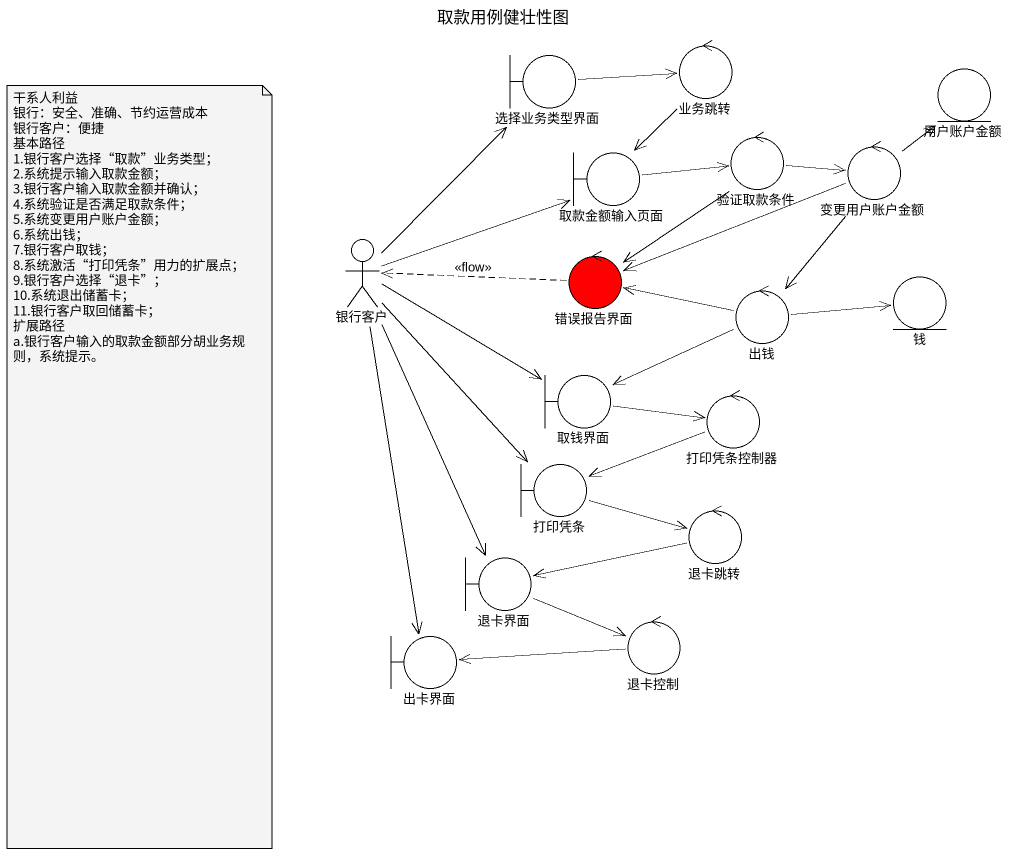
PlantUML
@startuml
title 取款用例健壮性图
boundary 选择业务类型界面
control 业务跳转
entity 用户账户金额
boundary 取款金额输入页面
control 验证取款条件
control 变更用户账户金额
actor 银行客户
control 错误报告界面 #FF0000
control 出钱
entity 钱
boundary 取钱界面
control 打印凭条控制器
boundary 打印凭条
boundary 退卡界面
control 退卡跳转
boundary 出卡界面
control 退卡控制
选择业务类型界面 -right-> 业务跳转
业务跳转 --> 取款金额输入页面
取款金额输入页面 -right-> 验证取款条件
验证取款条件 -right-> 变更用户账户金额
验证取款条件 --> 错误报告界面
变更用户账户金额 -up-> 用户账户金额
变更用户账户金额 -left-> 错误报告界面
变更用户账户金额 --> 出钱
银行客户 -up-> 选择业务类型界面
银行客户 -up-> 取款金额输入页面
银行客户 -right-> 取钱界面
银行客户 --> 打印凭条
银行客户 --> 退卡界面
银行客户 --> 出卡界面
错误报告界面 .left.> 银行客户 : <<flow>>
出钱 -left-> 错误报告界面
出钱 -right-> 钱
出钱 -left-> 取钱界面
取钱界面 -right-> 打印凭条控制器
打印凭条控制器 -left-> 打印凭条
打印凭条 -right-> 退卡跳转
退卡界面 -right-> 退卡控制
退卡跳转 -left-> 退卡界面
退卡控制 -left-> 出卡界面
note as N1
  干系人利益
  银行：安全、准确、节约运营成本
  银行客户：便捷
  基本路径
  1.银行客户选择“取款”业务类型；
  2.系统提示输入取款金额；
  3.银行客户输入取款金额并确认；
  4.系统验证是否满足取款条件；
  5.系统变更用户账户金额；
  6.系统出钱；
  7.银行客户取钱；
  8.系统激活“打印凭条”用力的扩展点；
  9.银行客户选择“退卡”；
  10.系统退出储蓄卡；
  11.银行客户取回储蓄卡；
  扩展路径
  a.银行客户输入的取款金额部分胡业务规则，系统提示。
end note
@enduml
